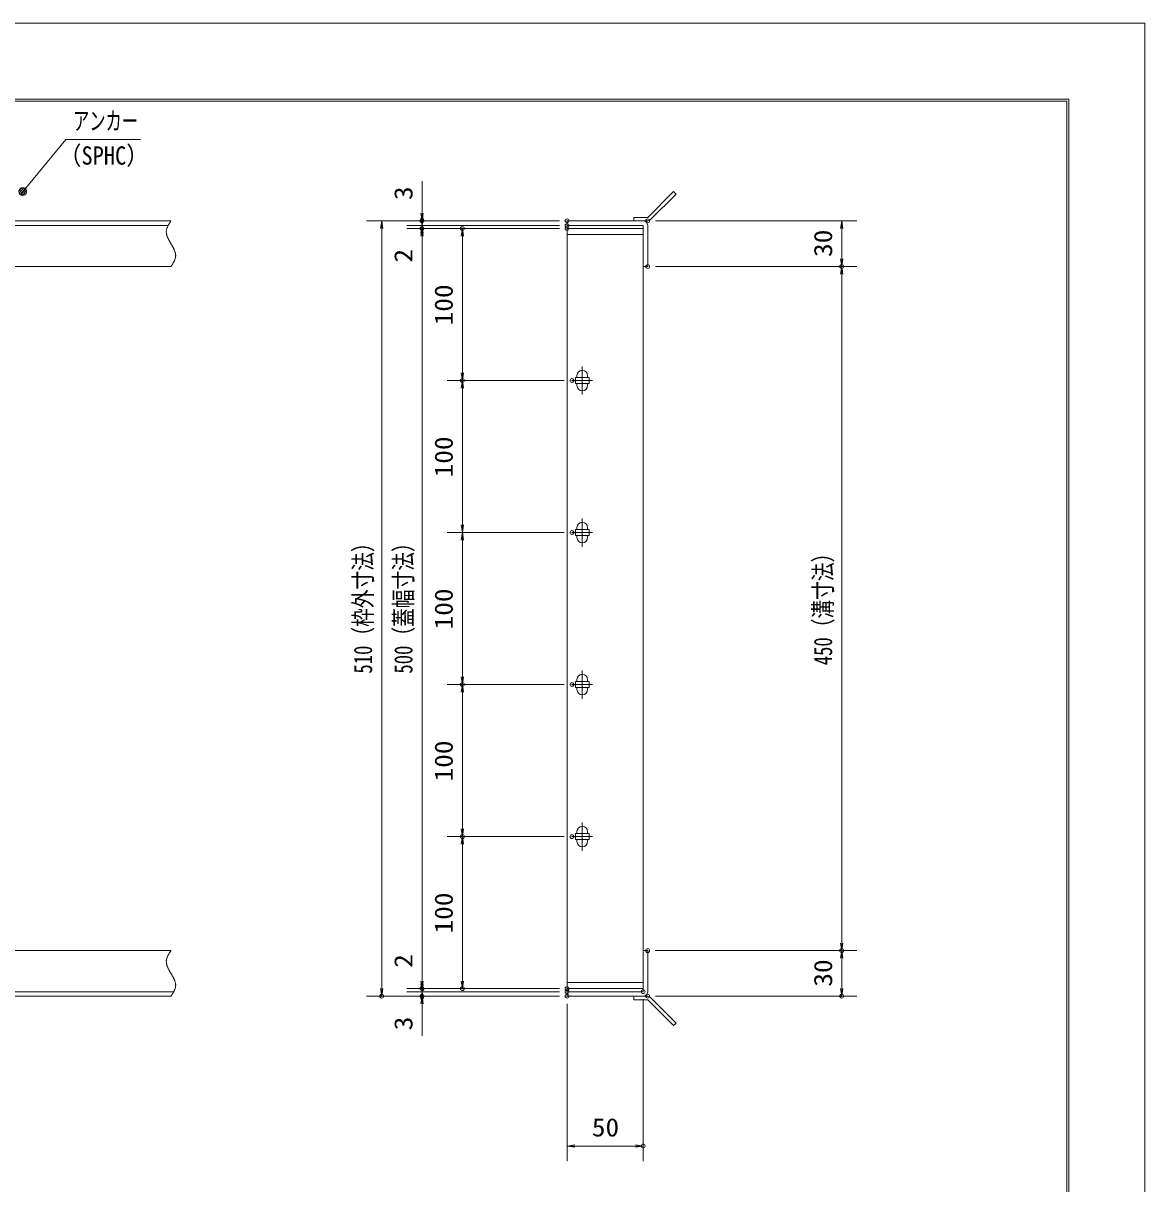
# Model space of a CAD drawing. Units: millimetres, scale not verified. Extents: x -1050 to 1050, y -742 to 742.
# Drawn here: x 312 to 1050, y -21 to 742 of the extents above; entities that cross this region are included whole.
import ezdxf
from ezdxf.enums import TextEntityAlignment as Align

# ---------------------------------------------------------------- set-up
doc = ezdxf.new("R2010")
doc.units = ezdxf.units.MM
doc.header["$LTSCALE"] = 5
doc.header["$PDMODE"] = 32
doc.header["$PDSIZE"] = 2.5
doc.linetypes.add('CHAIN1', pattern=[8, 5, -1, 1, -1])
doc.linetypes.add('DOUBLE_CHAIN1', pattern=[8.8, 5, -1, 0.6, -0.6, 0.6, -1])
for name, color, linetype, lineweight in [('0-0_7-図\u3000枠', 4, 'Continuous', 9), ('0-1_寸法注釈', 2, 'Continuous', 9), ('0-2_0', 2, 'Continuous', 9), ('0-3_DEFPOINTS', 134, 'Continuous', 9), ('0-4_アンカー', 7, 'Continuous', 9), ('0-5_枠', 7, 'Continuous', 9), ('0-6_想像線', 134, 'DOUBLE_CHAIN1', 9), ('0-8_蓋', 5, 'Continuous', 9), ('0-9_中心線', 6, 'CHAIN1', 9)]:
    doc.layers.add(name, color=color, linetype=linetype, lineweight=lineweight)
doc.styles.add('ＭＳ ゴシック', font='')
doc.styles.get('ＭＳ ゴシック').set_extended_font_data('MS Gothic')

# ---------------------------------------------------------------- blocks, each defined once
blk = doc.blocks.new('_OPEN')
at = {"layer": '0-2_0'}
blk.add_line((0, 0), (-5, 0), dxfattribs=at)
blk.add_lwpolyline([(-5, 0.833), (0, 0), (-5, -0.833)], dxfattribs=at)
blk = doc.blocks.new('A$C4F066A7F')
at = {"layer": '0-4_アンカー'}
for p, q in [((0, 96.52), (45.24, 96.52)), ((0, 85.02), (0, 96.52)), ((0, 85.02), (45.24, 85.02)), ((130.26, 0), (45.24, 85.02)), ((138.39, 8.13), (53.37, 93.15)), ((138.39, 8.13), (130.26, 0))]:
    blk.add_line(p, q, dxfattribs=at)
blk.add_arc((45.24, 85.02), 11.5, 45, 90, dxfattribs=at)
blk = doc.blocks.new('A$C6EB770D1')
at = {"layer": '0-4_アンカー'}
for p, q in [((130.257, 96.52), (45.237, 11.5)), ((138.388, 88.388), (53.368, 3.368)), ((138.388, 88.388), (130.257, 96.52)), ((0, 11.5), (45.237, 11.5)), ((0, 11.5), (0, 0)), ((0, 0), (45.237, 0))]:
    blk.add_line(p, q, dxfattribs=at)
blk.add_arc((45.237, 11.5), 11.5, 270, 315, dxfattribs=at)
blk = doc.blocks.new('_Dot')
at = {"layer": '0-2_0'}
for p, q in [((-2.5, 0), (-5, 0)), ((2.445, 0.5), (-2.445, 0.5)), ((1.997, 1.5), (-1.997, 1.5)), ((2.289, -0.995), (-2.289, -0.995)), ((1.499, -1.995), (-1.499, -1.995))]:
    blk.add_line(p, q, dxfattribs=at)
for points in [[(2.5, 0), (2.48, 0.313), (2.421, 0.622), (2.324, 0.92), (2.191, 1.204), (2.023, 1.469), (1.822, 1.711), (1.594, 1.926), (1.34, 2.111), (1.064, 2.262), (0.773, 2.378), (0.468, 2.456), (0.157, 2.495), (-0.157, 2.495), (-0.468, 2.456), (-0.773, 2.378), (-1.064, 2.262), (-1.34, 2.111), (-1.594, 1.926), (-1.822, 1.711), (-2.023, 1.469), (-2.191, 1.204), (-2.324, 0.92), (-2.421, 0.622), (-2.48, 0.313), (-2.5, 0), (0, 0)], [(-2.5, 0), (-2.48, -0.313), (-2.421, -0.622), (-2.324, -0.92), (-2.191, -1.204), (-2.023, -1.469), (-1.822, -1.711), (-1.594, -1.926), (-1.34, -2.111), (-1.064, -2.262), (-0.773, -2.378), (-0.468, -2.456), (-0.157, -2.495), (0.157, -2.495), (0.468, -2.456), (0.773, -2.378), (1.064, -2.262), (1.34, -2.111), (1.594, -1.926), (1.822, -1.711), (2.023, -1.469), (2.191, -1.204), (2.324, -0.92), (2.421, -0.622), (2.48, -0.313), (2.5, 0), (0, 0)]]:
    blk.add_lwpolyline(points, close=True, dxfattribs=at)

msp = doc.modelspace()

# ---------------------------------------------------------------- linework, layer by layer
at = {"layer": '0-0_7-図\u3000枠'}
for p in [(-973.75, 691.25), (998.75, -691.25)]:
    msp.add_line(p, (998.75, 691.25), dxfattribs=at)
msp.add_lwpolyline([(-975, 692.5), (1000, 692.5), (1000, -692.5)], dxfattribs=at)
at = {"layer": '0-1_寸法注釈'}
for p, q in [((574.681, 617.475), (574.681, 638.588)), ((574.681, 614.475), (574.681, 619.475)), ((665.063, 612.475), (538.149, 612.475)), ((665.063, 612.475), (564.681, 612.475)), ((574.681, 609.475), (574.681, 612.475)), ((728.11, 612.475), (860.677, 612.475)), ((548.149, 607.475), (548.149, 107.475)), ((665.063, 609.475), (564.681, 609.475)), ((665.063, 609.475), (564.681, 609.475)), ((665.063, 607.475), (564.681, 607.475)), ((665.063, 607.475), (564.681, 607.475)), ((574.681, 609.475), (574.681, 607.475)), ((574.681, 604.475), (574.681, 599.475)), ((665.063, 607.475), (591.181, 607.475)), ((850.677, 607.475), (850.677, 587.475)), ((574.681, 602.475), (574.681, 581.362)), ((574.681, 602.475), (574.681, 112.475)), ((601.181, 512.475), (601.181, 602.475)), ((728.11, 582.475), (860.677, 582.475)), ((728.11, 582.475), (860.677, 582.475)), ((850.677, 577.475), (850.677, 137.475)), ((668.253, 507.475), (591.181, 507.475)), ((668.253, 507.475), (591.181, 507.475)), ((601.181, 412.475), (601.181, 502.475)), ((668.253, 407.475), (591.181, 407.475)), ((668.253, 407.475), (591.181, 407.475)), ((601.181, 402.475), (601.181, 312.475)), ((668.253, 307.475), (591.181, 307.475)), ((668.253, 307.475), (591.181, 307.475)), ((601.181, 302.475), (601.181, 212.475)), ((668.253, 207.475), (591.181, 207.475)), ((668.253, 207.475), (591.181, 207.475)), ((601.181, 202.475), (601.181, 112.475)), ((574.681, 112.475), (574.681, 133.588)), ((728.063, 132.475), (860.677, 132.475)), ((728.063, 132.475), (860.677, 132.475)), ((850.677, 127.475), (850.677, 107.475)), ((574.681, 110.475), (574.681, 115.475)), ((665.063, 107.475), (564.681, 107.475)), ((665.063, 107.475), (564.681, 107.475)), ((574.681, 105.475), (574.681, 107.475)), ((665.063, 107.475), (591.181, 107.475)), ((665.063, 102.475), (538.149, 102.475)), ((665.063, 105.475), (564.681, 105.475)), ((665.063, 105.475), (564.681, 105.475)), ((665.063, 102.475), (564.681, 102.475)), ((574.681, 105.475), (574.681, 102.475)), ((574.681, 100.475), (574.681, 95.475)), ((720.063, 100.475), (720.063, -6.047)), ((728.11, 102.475), (860.677, 102.475)), ((574.681, 97.475), (574.681, 76.362)), ((670.063, 97.475), (670.063, -6.047)), ((675.063, 3.953), (715.063, 3.953))]:
    msp.add_line(p, q, dxfattribs=at)
msp.add_lwpolyline([(389.478, 665.968), (340.425, 665.968), (312.702, 632.538)], dxfattribs=at)
at = {"layer": '0-3_DEFPOINTS'}
msp.add_lwpolyline([(-1050, -742.5), (-1050, 742.5), (1050, 742.5), (1050, -742.5)], close=True, dxfattribs=at)
for p in [(574.681, 612.475), (670.063, 612.475), (670.063, 612.475), (670.063, 609.475), (723.11, 612.475), (574.681, 607.475), (601.181, 607.475), (670.063, 607.475), (670.063, 607.475), (723.11, 582.475), (850.677, 582.475), (601.181, 507.475), (673.253, 507.475), (673.253, 407.475), (601.181, 307.475), (673.253, 307.475), (673.253, 307.475), (601.181, 207.475), (673.253, 207.475), (723.063, 132.475), (850.677, 132.475), (574.681, 107.475), (574.681, 107.475), (601.181, 107.475), (670.063, 107.475), (670.063, 107.475), (548.149, 102.475), (574.681, 102.475), (670.063, 105.475), (670.063, 105.475), (670.063, 102.475), (670.063, 102.475), (720.063, 105.475), (723.11, 102.475), (850.677, 102.475), (720.063, 3.953)]:
    msp.add_point(p, dxfattribs=at)
at = {"layer": '0-5_枠'}
for p, q in [((-795.45, 612.475), (409.55, 612.475)), ((670.063, 609.475), (670.063, 612.475)), ((670.063, 612.475), (720.063, 612.475)), ((-792.45, 609.475), (407.714, 609.475)), ((720.063, 609.475), (670.063, 609.475)), ((720.063, 582.475), (720.063, 609.475)), ((723.063, 582.475), (723.063, 609.475)), ((204.55, 582.475), (409.55, 582.475)), ((720.063, 582.475), (723.063, 582.475)), ((204.55, 132.475), (409.55, 132.475)), ((720.063, 132.475), (723.063, 132.475)), ((720.063, 132.475), (720.063, 105.475)), ((723.063, 132.475), (723.063, 105.475)), ((-795.45, 102.475), (409.55, 102.475)), ((-792.45, 105.475), (411.386, 105.475)), ((720.063, 105.475), (670.063, 105.475))]:
    msp.add_line(p, q, dxfattribs=at)
msp.add_lwpolyline([(670.063, 105.475), (670.063, 102.475), (720.063, 102.475)], dxfattribs=at)
for centre, start, end in [((720.063, 609.475), 0, 90), ((720.063, 105.475), 270, 0)]:
    msp.add_arc(centre, 3, start, end, dxfattribs=at)
at = {"layer": '0-6_想像線'}
for points in [[(409.55, 612.475), (409.359, 612.182), (409.169, 611.888), (408.98, 611.595), (408.792, 611.301), (408.608, 611.007), (408.427, 610.714), (408.249, 610.42), (408.076, 610.126), (407.909, 609.831), (407.747, 609.537), (407.592, 609.242), (407.443, 608.947), (407.303, 608.652), (407.171, 608.357), (407.048, 608.061), (406.935, 607.765), (406.832, 607.468), (406.741, 607.172), (406.661, 606.874), (406.593, 606.577), (406.538, 606.279), (406.497, 605.98), (406.47, 605.681), (406.458, 605.381), (406.46, 605.081), (406.476, 604.781), (406.505, 604.48), (406.547, 604.178), (406.601, 603.876), (406.666, 603.574), (406.743, 603.272), (406.829, 602.969), (406.926, 602.665), (407.032, 602.362), (407.147, 602.058), (407.27, 601.753), (407.401, 601.449), (407.538, 601.144), (407.683, 600.839)], [(407.683, 600.839), (407.833, 600.534), (407.989, 600.229), (408.15, 599.923), (408.316, 599.617), (408.485, 599.312), (408.657, 599.006), (408.833, 598.7), (409.01, 598.394), (409.189, 598.087), (409.369, 597.781), (409.55, 597.475)], [(411.417, 594.111), (411.267, 594.416), (411.111, 594.721), (410.95, 595.027), (410.784, 595.333), (410.615, 595.638), (410.443, 595.944), (410.267, 596.25), (410.09, 596.556), (409.911, 596.863), (409.731, 597.169), (409.55, 597.475)], [(409.55, 582.475), (409.741, 582.768), (409.931, 583.062), (410.12, 583.355), (410.308, 583.649), (410.492, 583.943), (410.673, 584.236), (410.851, 584.53), (411.024, 584.824), (411.191, 585.119), (411.353, 585.413), (411.508, 585.708), (411.657, 586.003), (411.797, 586.298), (411.929, 586.593), (412.052, 586.889), (412.165, 587.185), (412.268, 587.481), (412.359, 587.778), (412.439, 588.076), (412.507, 588.373), (412.562, 588.671), (412.603, 588.97), (412.63, 589.269), (412.642, 589.569), (412.64, 589.869), (412.624, 590.169), (412.595, 590.47), (412.553, 590.772), (412.499, 591.074), (412.434, 591.376), (412.357, 591.678), (412.271, 591.981), (412.174, 592.285), (412.068, 592.588), (411.953, 592.892), (411.83, 593.197), (411.699, 593.501), (411.562, 593.806), (411.417, 594.111)], [(409.55, 132.475), (409.359, 132.182), (409.169, 131.888), (408.98, 131.595), (408.792, 131.301), (408.608, 131.007), (408.427, 130.714), (408.249, 130.42), (408.076, 130.126), (407.909, 129.831), (407.747, 129.537), (407.592, 129.242), (407.443, 128.947), (407.303, 128.652), (407.171, 128.357), (407.048, 128.061), (406.935, 127.765), (406.832, 127.468), (406.741, 127.172), (406.661, 126.874), (406.593, 126.577), (406.538, 126.279), (406.497, 125.98), (406.47, 125.681), (406.458, 125.381), (406.46, 125.081), (406.476, 124.781), (406.505, 124.48), (406.547, 124.178), (406.601, 123.876), (406.666, 123.574), (406.743, 123.272), (406.829, 122.969), (406.926, 122.665), (407.032, 122.362), (407.147, 122.058), (407.27, 121.753), (407.401, 121.449), (407.538, 121.144), (407.683, 120.839)], [(407.683, 120.839), (407.833, 120.534), (407.989, 120.229), (408.15, 119.923), (408.316, 119.617), (408.485, 119.312), (408.657, 119.006), (408.833, 118.7), (409.01, 118.394), (409.189, 118.087), (409.369, 117.781), (409.55, 117.475)], [(411.417, 114.111), (411.267, 114.416), (411.111, 114.721), (410.95, 115.027), (410.784, 115.333), (410.615, 115.638), (410.443, 115.944), (410.267, 116.25), (410.09, 116.556), (409.911, 116.863), (409.731, 117.169), (409.55, 117.475)], [(409.55, 102.475), (409.741, 102.768), (409.931, 103.062), (410.12, 103.355), (410.308, 103.649), (410.492, 103.943), (410.673, 104.236), (410.851, 104.53), (411.024, 104.824), (411.191, 105.119), (411.353, 105.413), (411.508, 105.708), (411.657, 106.003), (411.797, 106.298), (411.929, 106.593), (412.052, 106.889), (412.165, 107.185), (412.268, 107.481), (412.359, 107.778), (412.439, 108.076), (412.507, 108.373), (412.562, 108.671), (412.603, 108.97), (412.63, 109.269), (412.642, 109.569), (412.64, 109.869), (412.624, 110.169), (412.595, 110.47), (412.553, 110.772), (412.499, 111.074), (412.434, 111.376), (412.357, 111.678), (412.271, 111.981), (412.174, 112.285), (412.068, 112.588), (411.953, 112.892), (411.83, 113.197), (411.699, 113.501), (411.562, 113.806), (411.417, 114.111)]]:
    msp.add_lwpolyline(points, dxfattribs=at)
at = {"layer": '0-8_蓋'}
for p, q in [((670.063, 607.475), (670.063, 107.475)), ((670.063, 607.475), (720.063, 607.475)), ((720.063, 603.475), (670.063, 603.475)), ((720.063, 607.475), (720.063, 107.475)), ((684.563, 509.475), (675.563, 509.475)), ((675.563, 505.475), (675.563, 509.475)), ((684.563, 505.475), (675.563, 505.475)), ((676.563, 509.475), (676.563, 510.725)), ((676.563, 504.225), (676.563, 505.475)), ((683.563, 509.475), (683.563, 510.725)), ((683.563, 504.225), (683.563, 505.475)), ((684.563, 505.475), (684.563, 509.475)), ((684.563, 409.475), (675.563, 409.475)), ((675.563, 405.475), (675.563, 409.475)), ((684.563, 405.475), (675.563, 405.475)), ((676.563, 409.475), (676.563, 410.725)), ((676.563, 404.225), (676.563, 405.475)), ((683.563, 409.475), (683.563, 410.725)), ((683.563, 404.225), (683.563, 405.475)), ((684.563, 405.475), (684.563, 409.475)), ((684.563, 309.475), (675.563, 309.475)), ((675.563, 309.475), (675.563, 305.475)), ((684.563, 305.475), (675.563, 305.475)), ((676.563, 310.725), (676.563, 309.475)), ((676.563, 305.475), (676.563, 304.225)), ((683.563, 310.725), (683.563, 309.475)), ((683.563, 305.475), (683.563, 304.225)), ((684.563, 309.475), (684.563, 305.475)), ((684.563, 209.475), (675.563, 209.475)), ((675.563, 209.475), (675.563, 205.475)), ((676.563, 210.725), (676.563, 209.475)), ((683.563, 210.725), (683.563, 209.475)), ((684.563, 209.475), (684.563, 205.475)), ((684.563, 205.475), (675.563, 205.475)), ((676.563, 205.475), (676.563, 204.225)), ((683.563, 205.475), (683.563, 204.225)), ((670.063, 111.475), (720.063, 111.475)), ((720.063, 107.475), (670.063, 107.475))]:
    msp.add_line(p, q, dxfattribs=at)
for centre, start, end in [((680.063, 510.725), 0, 180), ((680.063, 504.225), 180, 0), ((680.063, 410.725), 0, 180), ((680.063, 404.225), 180, 0), ((680.063, 310.725), 0, 180), ((680.063, 304.225), 180, 0), ((680.063, 210.725), 0, 180), ((680.063, 204.225), 180, 0)]:
    msp.add_arc(centre, 3.5, start, end, dxfattribs=at)
at = {"layer": '0-8_蓋', "color": 7}
for p in [(670.063, 607.475), (670.063, 107.475)]:
    msp.add_point(p, dxfattribs=at)
at = {"layer": '0-9_中心線'}
for p, q in [((680.063, 498.175), (680.063, 516.775)), ((686.872, 507.475), (673.253, 507.475)), ((680.063, 398.175), (680.063, 416.775)), ((686.872, 407.475), (673.253, 407.475)), ((680.063, 316.775), (680.063, 298.175)), ((686.872, 307.475), (673.253, 307.475)), ((680.063, 216.775), (680.063, 198.175)), ((686.872, 207.475), (673.253, 207.475))]:
    msp.add_line(p, q, dxfattribs=at)

# ---------------------------------------------------------------- block references
at = {"layer": '0-1_寸法注釈'}
for name, p, rotation in [('_Dot', (312.05, 631.779), 229.33113), ('_OPEN', (548.149, 612.475), 90), ('_OPEN', (574.681, 612.475), 270), ('_OPEN', (574.681, 609.475), 270), ('_OPEN', (850.677, 612.475), 90), ('_OPEN', (574.681, 609.475), 90), ('_OPEN', (574.681, 607.475), 90), ('_OPEN', (574.681, 607.475), 90), ('_OPEN', (601.181, 607.475), 90), ('_OPEN', (850.677, 582.475), 270), ('_OPEN', (850.677, 582.475), 90), ('_OPEN', (601.181, 507.475), 270), ('_OPEN', (601.181, 507.475), 90), ('_OPEN', (601.181, 407.475), 270), ('_OPEN', (601.181, 407.475), 90), ('_OPEN', (601.181, 307.475), 270), ('_OPEN', (601.181, 307.475), 90), ('_OPEN', (601.181, 207.475), 270), ('_OPEN', (601.181, 207.475), 90), ('_OPEN', (850.677, 132.475), 270), ('_OPEN', (850.677, 132.475), 90), ('_OPEN', (548.149, 102.475), 270), ('_OPEN', (574.681, 107.475), 270), ('_OPEN', (574.681, 107.475), 270), ('_OPEN', (574.681, 105.475), 270), ('_OPEN', (601.181, 107.475), 270), ('_OPEN', (850.677, 102.475), 270), ('_OPEN', (574.681, 105.475), 90), ('_OPEN', (574.681, 102.475), 90), ('_OPEN', (670.063, 3.953), 180)]:
    msp.add_blockref(name, p, dxfattribs=dict(at, rotation=rotation))
msp.add_blockref('_OPEN', (720.063, 3.953), dxfattribs=at)
at = {"layer": '0-4_アンカー', "xscale": 0.2, "yscale": 0.2}
for name, p in [('A$C6EB770D1', (714.063, 612.475)), ('A$C4F066A7F', (714.063, 83.171))]:
    msp.add_blockref(name, p, dxfattribs=at)

# ---------------------------------------------------------------- texts
at = {"layer": '0-1_寸法注釈', "color": 7, "style": 'ＭＳ ゴシック'}
for s, width, p in [('アンカー', 0.65, (345.202, 668.655)), ('（SPHC）', 0.9, (335.929, 645.865)), ('50', 1.1, (686.329, 6.64))]:
    msp.add_text(s, height=12.02, dxfattribs=dict(at, width=width)).set_placement(p, align=Align.BOTTOM_LEFT)
for s, height, width, p in [('3', 12.02, 1.1, (571.994, 626.165)), ('30', 12.02, 1.1, (847.99, 588.742)), ('2', 12.02, 1.1, (571.994, 585.052)), ('100', 12.02, 1.1, (598.494, 543.72)), ('100', 12.02, 1.1, (598.494, 443.72)), ('510（枠外寸法）', 12.03, 0.75, (545.462, 314.682)), ('500（蓋幅寸法）', 12.03, 0.75, (571.994, 314.682)), ('450（溝寸法）', 12.03, 0.75, (847.99, 320.184)), ('100', 12.02, 1.1, (598.494, 343.72)), ('100', 12.02, 1.1, (598.494, 243.72)), ('100', 12.02, 1.1, (598.494, 143.72)), ('2', 12.02, 1.1, (571.994, 121.165)), ('30', 12.02, 1.1, (847.99, 108.742)), ('3', 12.02, 1.1, (571.994, 80.052))]:
    msp.add_text(s, height=height, rotation=90, dxfattribs=dict(at, width=width)).set_placement(p, align=Align.BOTTOM_LEFT)

doc.saveas('drawing.dxf')
